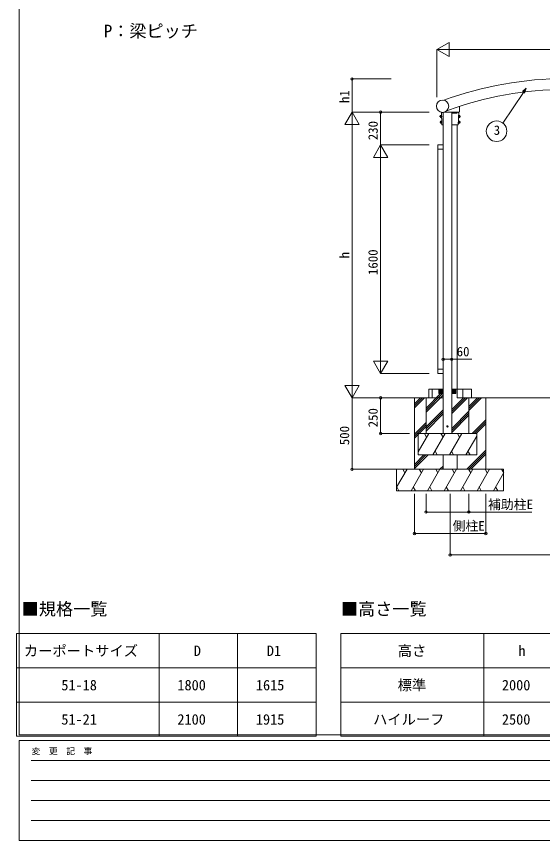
# Model space of a CAD drawing. Units: millimetres, scale not verified. Extents: x -7780 to 8280, y -5652 to 5795.
# Drawn here: x -7698 to -4012, y -5645 to 124 of the extents above; entities that cross this region are included whole.
import ezdxf
from ezdxf.enums import TextEntityAlignment as Align

# ---------------------------------------------------------------- set-up
doc = ezdxf.new("R2010")
doc.units = ezdxf.units.MM
doc.header["$LTSCALE"] = 30
doc.linetypes.add('CHAIN2', pattern=[12, 9, -1, 1, -1])
for name, color, linetype, lineweight in [('0-1_USER1', 3, 'Continuous', 18), ('0-2_YKK_ZWAK', 4, 'Continuous', 9), ('0-3_YKK_11', 6, 'Continuous', 9), ('0-5_YKK_13', 7, 'Continuous', 18)]:
    doc.layers.add(name, color=color, linetype=linetype, lineweight=lineweight)
doc.layers.add('0-4_YKK_12', color=3, linetype='Continuous')
doc.styles.add('ＭＳ ゴシック', font='')
doc.styles.get('ＭＳ ゴシック').set_extended_font_data('MS Gothic')

msp = doc.modelspace()

# ---------------------------------------------------------------- linework, layer by layer
at = {"layer": '0-1_USER1'}
for p, q in [((-7679.98, -4905), (-7679.98, 5695)), ((7920.02, -4905), (-7679.98, -4905)), ((-2479.98, -4945), (-7679.98, -4945)), ((-7679.98, -5645), (-7679.98, -4945)), ((-7594.98, -5085), (-2579.98, -5085)), ((-7594.98, -5225), (-2579.98, -5225)), ((-7594.98, -5365), (-2579.98, -5365)), ((-7594.98, -5505), (-2579.98, -5505)), ((-7679.98, -5645), (-2479.98, -5645))]:
    msp.add_line(p, q, dxfattribs=at)
at = {"layer": '0-2_YKK_ZWAK'}
for p, q in [((-4593.05, -540.93), (-4593.05, -504.97)), ((-4727.89, -569.59), (-4727.33, -568.58)), ((-4727.89, -569.59), (-4727.66, -582.59)), ((-4727.33, -568.58), (-4722.41, -568.49)), ((-4727.26, -572.33), (-4722.35, -572.25)), ((-4722.41, -568.3), (-4720.41, -568.26)), ((-4722.41, -568.49), (-4722.15, -583.5)), ((-4720.42, -567.46), (-4718.83, -567.44)), ((-4719.1, -551.44), (-4714.6, -546.93)), ((-4719.1, -551.44), (-4716.2, -634.49)), ((-4718.53, -584.43), (-4718.83, -567.44)), ((-4708.11, -547.29), (-4708.1, -2545.93)), ((-4598.05, -545.93), (-4700.35, -545.93)), ((-4659.11, -545.94), (-4700.34, -545.94)), ((-4659.11, -545.94), (-4610.37, -545.94)), ((-4648.1, -545.94), (-4648.1, -2795.94)), ((-4648.1, -553.94), (-4611.63, -553.94)), ((-4609.61, -551.44), (-4609.87, -546.41)), ((-4603.6, -546.93), (-4609.85, -546.94)), ((-4609.61, -551.44), (-4609.64, -552.04)), ((-4599.11, -551.44), (-4603.6, -546.93)), ((-4599.11, -551.44), (-4602, -634.49)), ((-4599.68, -584.43), (-4599.38, -567.44)), ((-4597.78, -567.46), (-4599.38, -567.44)), ((-4595.8, -568.3), (-4597.8, -568.26)), ((-4595.8, -568.49), (-4596.06, -583.5)), ((-4590.95, -572.33), (-4595.87, -572.25)), ((-4590.89, -568.58), (-4595.8, -568.49)), ((-4590.32, -569.59), (-4590.89, -568.58)), ((-4590.32, -569.59), (-4590.55, -582.59)), ((-4727.19, -609.59), (-4726.63, -608.58)), ((-4727.19, -609.59), (-4726.96, -622.59)), ((-4727.13, -579.84), (-4722.21, -579.75)), ((-4726.63, -608.58), (-4721.71, -608.49)), ((-4726.56, -612.33), (-4721.64, -612.24)), ((-4726.43, -619.84), (-4721.51, -619.75)), ((-4720.14, -583.66), (-4722.14, -583.7)), ((-4721.71, -608.3), (-4719.71, -608.26)), ((-4721.71, -608.49), (-4721.45, -623.5)), ((-4719.44, -623.66), (-4721.45, -623.7)), ((-4719.73, -607.46), (-4718.13, -607.44)), ((-4717.83, -624.43), (-4718.13, -607.44)), ((-4600.38, -624.43), (-4600.08, -607.44)), ((-4598.48, -607.46), (-4600.08, -607.44)), ((-4598.77, -623.66), (-4596.76, -623.7)), ((-4596.5, -608.3), (-4598.5, -608.26)), ((-4598.07, -583.66), (-4596.07, -583.7)), ((-4596.51, -608.49), (-4596.76, -623.5)), ((-4591.78, -619.84), (-4596.7, -619.75)), ((-4591.65, -612.33), (-4596.57, -612.25)), ((-4591.58, -608.58), (-4596.51, -608.49)), ((-4591.08, -579.84), (-4596, -579.75)), ((-4591.02, -609.59), (-4591.58, -608.58)), ((-4591.02, -609.59), (-4591.25, -622.59)), ((-4708.1, -635.94), (-4714.71, -635.94)), ((-4648.1, -635.93), (-4603.5, -635.94)), ((-4610.11, -635.93), (-4610.1, -2545.93)), ((-4746.1, -775.94), (-4708.1, -775.94)), ((-4746.1, -2375.94), (-4746.1, -775.94)), ((-4708.1, -805.94), (-4746.1, -805.94)), ((-4746.1, -2345.94), (-4708.1, -2345.94)), ((-4708.1, -2375.94), (-4746.1, -2375.94)), ((-4828.1, -2618.28), (-4725.76, -2515.94)), ((-4828.1, -2632.42), (-4711.61, -2515.94)), ((-4828.1, -2646.57), (-4708.1, -2526.57)), ((-4809.1, -2485.94), (-4809.1, -2545.94)), ((-4809.1, -2485.94), (-4708.1, -2485.94)), ((-4738.1, -2485.94), (-4738.1, -2515.94)), ((-4709.82, -2515.94), (-4738.1, -2487.65)), ((-4712.65, -2515.94), (-4738.1, -2490.48)), ((-4715.48, -2515.94), (-4738.1, -2493.31)), ((-4718.3, -2515.94), (-4738.1, -2496.14)), ((-4721.13, -2515.94), (-4738.1, -2498.96)), ((-4723.96, -2515.94), (-4738.1, -2501.79)), ((-4726.79, -2515.94), (-4738.1, -2504.62)), ((-4729.62, -2515.94), (-4738.1, -2507.45)), ((-4732.45, -2515.94), (-4738.1, -2510.28)), ((-4735.28, -2515.94), (-4738.1, -2513.11)), ((-4708.1, -2515.94), (-4738.1, -2515.94)), ((-4708.1, -2514.82), (-4736.99, -2485.94)), ((-4708.1, -2511.99), (-4734.16, -2485.94)), ((-4708.1, -2509.17), (-4731.33, -2485.94)), ((-4708.1, -2506.34), (-4728.51, -2485.94)), ((-4708.1, -2503.51), (-4725.68, -2485.94)), ((-4708.1, -2500.68), (-4722.85, -2485.94)), ((-4708.1, -2497.85), (-4720.02, -2485.94)), ((-4708.1, -2495.02), (-4717.19, -2485.94)), ((-4708.1, -2492.2), (-4714.36, -2485.94)), ((-4708.1, -2489.37), (-4711.54, -2485.94)), ((-4708.1, -2486.54), (-4708.71, -2485.94)), ((-4708.1, -2485.94), (-4708.1, -2510.94)), ((-4708.1, -2795.94), (-4708.1, -2485.94)), ((-4619.82, -2515.94), (-4648.1, -2487.65)), ((-4622.65, -2515.94), (-4648.1, -2490.48)), ((-4625.48, -2515.94), (-4648.1, -2493.31)), ((-4628.3, -2515.94), (-4648.1, -2496.14)), ((-4631.13, -2515.94), (-4648.1, -2498.96)), ((-4633.96, -2515.94), (-4648.1, -2501.79)), ((-4636.79, -2515.94), (-4648.1, -2504.62)), ((-4639.62, -2515.94), (-4648.1, -2507.45)), ((-4642.45, -2515.94), (-4648.1, -2510.28)), ((-4645.28, -2515.94), (-4648.1, -2513.11)), ((-4648.1, -2515.94), (-4618.1, -2515.94)), ((-4618.1, -2514.82), (-4646.99, -2485.94)), ((-4618.1, -2511.99), (-4644.16, -2485.94)), ((-4618.1, -2509.17), (-4641.33, -2485.94)), ((-4618.1, -2506.34), (-4638.51, -2485.94)), ((-4618.1, -2503.51), (-4635.68, -2485.94)), ((-4618.1, -2500.68), (-4632.85, -2485.94)), ((-4618.1, -2497.85), (-4630.02, -2485.94)), ((-4618.1, -2495.02), (-4627.19, -2485.94)), ((-4618.1, -2492.2), (-4624.36, -2485.94)), ((-4618.1, -2489.37), (-4621.54, -2485.94)), ((-4618.1, -2486.54), (-4618.71, -2485.94)), ((-4618.1, -2485.94), (-4618.1, -2515.94)), ((-4610.1, -2545.94), (-4610.1, -2485.94)), ((-4708.1, -2545.94), (-5109.48, -2545.94)), ((-4909.1, -3045.94), (-4909.1, -2545.94)), ((-4909.1, -2588.28), (-4866.75, -2545.94)), ((-4909.1, -2602.43), (-4852.61, -2545.94)), ((-4909.1, -2616.57), (-4838.47, -2545.94)), ((-4909.1, -2545.94), (-4809.1, -2545.94)), ((-4828.1, -2795.94), (-4828.1, -2545.94)), ((-4648.1, -2628.28), (-4565.76, -2545.94)), ((-4648.1, -2642.42), (-4551.61, -2545.94)), ((-4648.1, -2656.57), (-4537.47, -2545.94)), ((-3294.1, -2545.94), (-4610.1, -2545.94)), ((-4528.1, -2795.94), (-4528.1, -2545.94)), ((-4528.1, -2607.29), (-4466.75, -2545.94)), ((-4528.1, -2621.43), (-4452.61, -2545.94)), ((-4528.1, -2635.57), (-4438.47, -2545.94)), ((-4509.1, -2545.94), (-4409.1, -2545.94)), ((-4409.1, -3045.94), (-4409.1, -2545.94)), ((-4828.1, -2749.91), (-4708.1, -2629.91)), ((-4828.1, -2764.06), (-4708.1, -2644.06)), ((-4648.1, -2759.91), (-4528.1, -2639.91)), ((-4828.1, -2778.2), (-4708.1, -2658.2)), ((-4648.1, -2774.06), (-4528.1, -2654.06)), ((-4648.1, -2788.2), (-4528.1, -2668.2)), ((-4504.62, -2795.94), (-4409.1, -2700.41)), ((-4909.1, -2800.41), (-4828.1, -2719.42)), ((-4909.1, -2814.56), (-4828.1, -2733.56)), ((-4909.1, -2828.7), (-4828.1, -2747.7)), ((-4490.48, -2795.94), (-4409.1, -2714.56)), ((-4476.34, -2795.94), (-4409.1, -2728.7)), ((-4883.1, -2795.94), (-4473.1, -2795.94)), ((-4883.1, -2945.93), (-4883.1, -2795.94)), ((-4883.1, -2924.26), (-4809.01, -2795.94)), ((-4824.02, -2821.92), (-4839.02, -2795.93)), ((-4780.15, -2945.93), (-4693.54, -2795.94)), ((-4708.55, -2821.92), (-4723.55, -2795.93)), ((-4664.68, -2945.93), (-4578.07, -2795.94)), ((-4593.07, -2821.92), (-4608.08, -2795.93)), ((-4549.21, -2945.93), (-4473.1, -2814.12)), ((-4765.15, -2919.96), (-4750.15, -2945.93)), ((-4649.68, -2919.96), (-4634.68, -2945.93)), ((-4542.49, -3045.94), (-4409.1, -2912.55)), ((-4534.21, -2919.96), (-4519.21, -2945.93)), ((-4528.35, -3045.94), (-4409.1, -2926.69)), ((-4514.21, -3045.94), (-4409.1, -2940.83)), ((-4909.1, -3012.54), (-4842.49, -2945.93)), ((-4909.1, -3026.69), (-4828.35, -2945.93)), ((-4909.1, -3040.83), (-4814.21, -2945.93)), ((-4708.1, -3045.94), (-4708.1, -2945.93)), ((-4610.1, -3045.94), (-4610.1, -2945.93)), ((-5034.1, -3171.82), (-4961.42, -3045.93)), ((-5034.1, -3045.94), (-4284.1, -3045.94)), ((-5034.1, -3195.93), (-5034.1, -3045.94)), ((-4976.42, -3071.92), (-4991.42, -3045.94)), ((-4932.55, -3195.93), (-4845.95, -3045.93)), ((-4860.95, -3071.92), (-4875.95, -3045.93)), ((-4817.08, -3195.93), (-4730.48, -3045.93)), ((-4745.48, -3071.92), (-4760.48, -3045.94)), ((-4730.36, -3045.94), (-4708.1, -3023.68)), ((-4716.22, -3045.94), (-4708.1, -3037.82)), ((-4701.61, -3195.93), (-4615.01, -3045.94)), ((-4630.01, -3071.92), (-4645.01, -3045.93)), ((-4586.14, -3195.93), (-4499.54, -3045.94)), ((-4514.54, -3071.92), (-4529.54, -3045.93)), ((-4470.67, -3195.93), (-4384.07, -3045.94)), ((-4399.07, -3071.92), (-4414.07, -3045.93)), ((-4298.6, -3045.94), (-4283.6, -3071.92)), ((-4284.1, -3195.93), (-4284.1, -3045.94)), ((-4355.2, -3195.93), (-4284.1, -3072.78)), ((-5033.02, -3169.96), (-5018.03, -3195.93)), ((-4917.55, -3169.96), (-4902.56, -3195.93)), ((-4802.08, -3169.96), (-4787.09, -3195.93)), ((-4686.61, -3169.95), (-4671.61, -3195.93)), ((-4571.14, -3169.96), (-4556.14, -3195.93)), ((-4455.67, -3169.96), (-4440.68, -3195.93)), ((-4340.2, -3169.96), (-4325.21, -3195.93)), ((-5034.1, -3195.93), (-4284.1, -3195.93))]:
    msp.add_line(p, q, dxfattribs=at)
at = {"layer": '0-2_YKK_ZWAK', "linetype": 'CHAIN2'}
for p, q in [((-4732.77, -576.18), (-4714.94, -575.87)), ((-4585.44, -576.18), (-4603.27, -575.87)), ((-4732.08, -616.18), (-4714.24, -615.87)), ((-4586.13, -616.18), (-4603.97, -615.87))]:
    msp.add_line(p, q, dxfattribs=at)
at = {"layer": '0-2_YKK_ZWAK'}
for points in [[(-4718.53, -584.43), (-4720.12, -584.46), (-4720.42, -567.46)], [(-4719.1, -551.44), (-4717.78, -627.26), (-4716.41, -628.63)], [(-4599.11, -551.44), (-4600.43, -627.26), (-4601.8, -628.63)], [(-4599.68, -584.43), (-4598.09, -584.46), (-4597.78, -567.46)], [(-4727.66, -582.59), (-4727.06, -583.59), (-4722.15, -583.5)], [(-4726.96, -622.59), (-4726.37, -623.59), (-4721.45, -623.5)], [(-4717.83, -624.43), (-4719.43, -624.46), (-4719.73, -607.46)], [(-4600.38, -624.43), (-4598.78, -624.46), (-4598.48, -607.46)], [(-4591.25, -622.59), (-4591.84, -623.59), (-4596.76, -623.5)], [(-4590.55, -582.59), (-4591.14, -583.59), (-4596.06, -583.5)], [(-4708.1, -2485.94), (-4785.6, -2485.94), (-4785.6, -2545.94)], [(-4648.1, -2485.94), (-4570.6, -2485.94), (-4570.6, -2545.94)], [(-4610.1, -2485.94), (-4509.1, -2485.94), (-4509.1, -2545.94)], [(-4883.1, -2945.93), (-4473.1, -2945.93), (-4473.1, -2795.94)]]:
    msp.add_lwpolyline(points, dxfattribs=at)
for centre, radius in [((-4711.61, -504.43), 43), ((-4678.1, -2745.94), 4.5)]:
    msp.add_circle(centre, radius, dxfattribs=at)
for centre, radius, start, end in [((-3851.6, -2787.57), 2476, 69.89824, 110.10147), ((-3851.6, -2787.57), 2400, 69.74915, 110.25132), ((-4724.55, -570.41), 3.32, 146.60629, 215.4244), ((-4715.36, -575.88), 12.42, 163.41082, 198.58631), ((-4611.63, -551.94), 2, 270, 357.00835), ((-4610.37, -546.44), 0.5, 2.95257, 90), ((-4598.05, -540.93), 5, 270, 0), ((-4602.85, -575.88), 12.42, 341.41369, 16.58544), ((-4593.66, -570.41), 3.32, 324.62868, 33.3981), ((-4724.36, -581.66), 3.32, 146.6019, 215.42011), ((-4723.85, -610.41), 3.32, 146.61069, 215.37561), ((-4714.66, -615.88), 12.42, 163.41591, 198.58631), ((-4723.66, -621.66), 3.32, 146.60629, 215.37561), ((-4714.71, -634.43), 1.5, 182.01201, 270), ((-4603.5, -634.43), 1.5, 270, 357.99453), ((-4594.55, -621.66), 3.32, 324.62868, 33.3981), ((-4603.56, -615.88), 12.42, 341.42086, 16.57632), ((-4594.36, -610.41), 3.32, 324.62439, 33.39371), ((-4593.85, -581.66), 3.32, 324.62868, 33.38931)]:
    msp.add_arc(centre, radius, start, end, dxfattribs=at)
at = {"layer": '0-3_YKK_11'}
for p, q in [((-4751.61, -107.51), (-4665.01, -57.51)), ((-4665, -157.51), (-4665.01, -57.51)), ((-4751.61, -441.86), (-4751.61, -106.51)), ((-4751.61, -107.51), (-4665, -157.51)), ((-4751.61, -107.51), (-4578.4, -107.51)), ((-3051.6, -107.5), (-4651.61, -107.51)), ((-5072.12, -313.43), (-5347.12, -313.43)), ((-5346.12, -545.94), (-5346.12, -313.43)), ((-5346.12, -545.94), (-5396.12, -632.54)), ((-4807.1, -545.94), (-5347.12, -545.94)), ((-5072.12, -545.94), (-5347.12, -545.94)), ((-5346.12, -545.94), (-5296.12, -632.54)), ((-5346.12, -545.94), (-5346.12, -719.14)), ((-4808.1, -545.94), (-5147.12, -545.94)), ((-5146.12, -545.94), (-5146.12, -775.94)), ((-5396.12, -632.54), (-5296.12, -632.54)), ((-5346.12, -645.94), (-5346.12, -2445.94)), ((-5146.12, -775.94), (-5196.12, -862.54)), ((-4808.1, -775.94), (-5147.12, -775.94)), ((-4807.1, -775.94), (-5147.12, -775.94)), ((-5146.12, -775.94), (-5096.12, -862.54)), ((-5146.12, -775.94), (-5146.12, -949.14)), ((-5196.12, -862.54), (-5096.12, -862.54)), ((-5146.12, -2275.94), (-5146.12, -875.94)), ((-5146.12, -2375.94), (-5146.12, -2202.73)), ((-5146.12, -2375.94), (-5196.12, -2289.33)), ((-5096.12, -2289.33), (-5196.12, -2289.33)), ((-5146.12, -2375.94), (-5096.12, -2289.33)), ((-5346.12, -2545.94), (-5346.12, -2372.73)), ((-4807.1, -2375.94), (-5147.12, -2375.94)), ((-5346.12, -2545.94), (-5396.12, -2459.33)), ((-5296.12, -2459.33), (-5396.12, -2459.33)), ((-5346.12, -2545.94), (-5296.12, -2459.33)), ((-5110.48, -2545.94), (-5347.12, -2545.94)), ((-4909.79, -2545.94), (-5347.12, -2545.94)), ((-5346.12, -2545.94), (-5346.12, -3045.94)), ((-5146.1, -2795.94), (-5146.1, -2545.94)), ((-4944.1, -2795.94), (-5147.1, -2795.94)), ((-5035.1, -3045.94), (-5347.12, -3045.94)), ((-4909.1, -3216.93), (-4909.1, -3496.93)), ((-4828.1, -3216.93), (-4828.1, -3346.93)), ((-4659.1, -3216.93), (-4659.1, -3646.93)), ((-4528.1, -3216.93), (-4528.1, -3346.93)), ((-4409.1, -3216.93), (-4409.1, -3496.93)), ((-4909.1, -3495.93), (-4409.1, -3495.93)), ((-4659.1, -3645.93), (-3044.09, -3645.93))]:
    msp.add_line(p, q, dxfattribs=at)
for points in [[(-4125.46, -379.34), (-4144.54, -407.48), (-4290.2, -622.28)], [(-4152.08, -402.36), (-4125.46, -379.34), (-4137, -412.59)], [(-4708.1, -2275.81), (-4648.1, -2275.81), (-4506.9, -2275.81)], [(-4828.1, -3345.93), (-4528.1, -3345.93), (-4085.46, -3345.93)]]:
    msp.add_lwpolyline(points, dxfattribs=at)
for centre, radius in [((-5346.12, -313.43), 8.5), ((-5146.12, -545.94), 8.5), ((-4333.52, -679.79), 72), ((-4708.1, -2275.81), 8.5), ((-4648.1, -2275.81), 8.5), ((-5146.1, -2545.94), 8.5), ((-5146.1, -2795.94), 8.5), ((-5346.12, -3045.94), 8.5), ((-4828.1, -3345.93), 8.5), ((-4528.1, -3345.93), 8.5), ((-4909.1, -3495.93), 8.5), ((-4409.1, -3495.93), 8.5), ((-4659.1, -3645.93), 8.5)]:
    msp.add_circle(centre, radius, dxfattribs=at)
at = {"layer": '0-5_YKK_13'}
for p, q in [((-7698.39, -4195.63), (-5598.39, -4195.63)), ((-7698.39, -4195.63), (-7698.39, -4915.63)), ((-6698.39, -4195.63), (-6698.39, -4915.63)), ((-6148.39, -4195.63), (-6148.39, -4915.63)), ((-5598.39, -4195.63), (-5598.39, -4915.63)), ((-5424.07, -4195.63), (-2224.07, -4195.63)), ((-5424.07, -4195.63), (-5424.07, -4915.63)), ((-4424.07, -4195.63), (-4424.07, -4915.63)), ((-7698.39, -4435.63), (-5598.39, -4435.63)), ((-5424.07, -4435.63), (-2224.07, -4435.63)), ((-7698.39, -4675.63), (-5598.39, -4675.63)), ((-5424.07, -4675.63), (-2224.07, -4675.63)), ((-7698.39, -4915.63), (-5598.39, -4915.63)), ((-5424.07, -4915.63), (-2224.07, -4915.63))]:
    msp.add_line(p, q, dxfattribs=at)

# ---------------------------------------------------------------- texts
at = {"layer": '0-1_USER1', "style": 'ＭＳ ゴシック'}
msp.add_text('変  更  記  事', height=43.99, dxfattribs=at).set_placement((-7592.64, -5055), align=Align.BOTTOM_LEFT)
at = {"layer": '0-3_YKK_11', "style": 'ＭＳ ゴシック'}
for s, p in [('h1', (-5346.72, -482.48)), ('230', (-5146.72, -742.54)), ('h', (-5346.72, -1569.94)), ('1600', (-5147.12, -1686.34)), ('250', (-5146.9, -2752.54)), ('500', (-5346.92, -2877.54))]:
    msp.add_text(s, height=65.98, rotation=90, dxfattribs=at).set_placement(p, align=Align.BOTTOM_LEFT)
for s, p in [('3', (-4353.68, -724.79)), ('60', (-4613.3, -2275.01)), ('補助柱E', (-4393.46, -3345.13)), ('側柱E', (-4641.89, -3495.13))]:
    msp.add_text(s, height=65.98, dxfattribs=at).set_placement(p, align=Align.BOTTOM_LEFT)
at = {"layer": '0-4_YKK_12', "style": 'ＭＳ ゴシック'}
for s, p in [('P：梁ピッチ', (-7086.8, -48.3)), ('■規格一覧', (-7661.54, -4094.55)), ('■高さ一覧', (-5424.41, -4094.55))]:
    msp.add_text(s, height=87.98, dxfattribs=at).set_placement(p, align=Align.BOTTOM_LEFT)
at = {"layer": '0-5_YKK_13', "style": 'ＭＳ ゴシック'}
for s, p in [('カーポートサイズ', (-7646.39, -4375.63)), ('D', (-6455.39, -4375.63)), ('D1', (-5943.79, -4375.63)), ('高さ', (-5026.47, -4375.63)), ('h', (-4181.07, -4375.63)), ('51-18', (-7383.99, -4615.63)), ('1800', (-6570.59, -4615.63)), ('1615', (-6020.59, -4615.63)), ('標準', (-5026.47, -4615.63)), ('2000', (-4296.27, -4615.63)), ('51-21', (-7383.99, -4855.63)), ('2100', (-6570.59, -4855.63)), ('1915', (-6020.59, -4855.63)), ('ハイルーフ', (-5199.27, -4855.63)), ('2500', (-4296.27, -4855.63))]:
    msp.add_text(s, height=73.31, dxfattribs=at).set_placement(p, align=Align.BOTTOM_LEFT)

doc.saveas('drawing.dxf')
